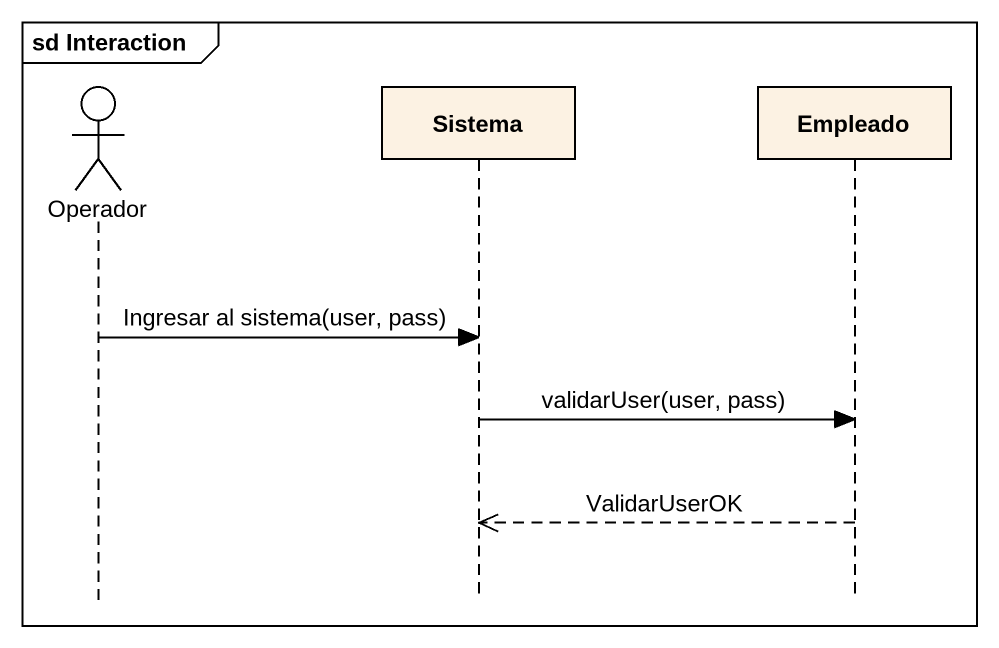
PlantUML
@startuml
mainframe sd Interaction
hide footbox
actor Operador
participant Sistema
participant Empleado

Operador -> Sistema : Ingresar al sistema(user, pass)
Sistema -> Empleado : validarUser(user, pass)
Empleado -->> Sistema : ValidarUserOK
@enduml
